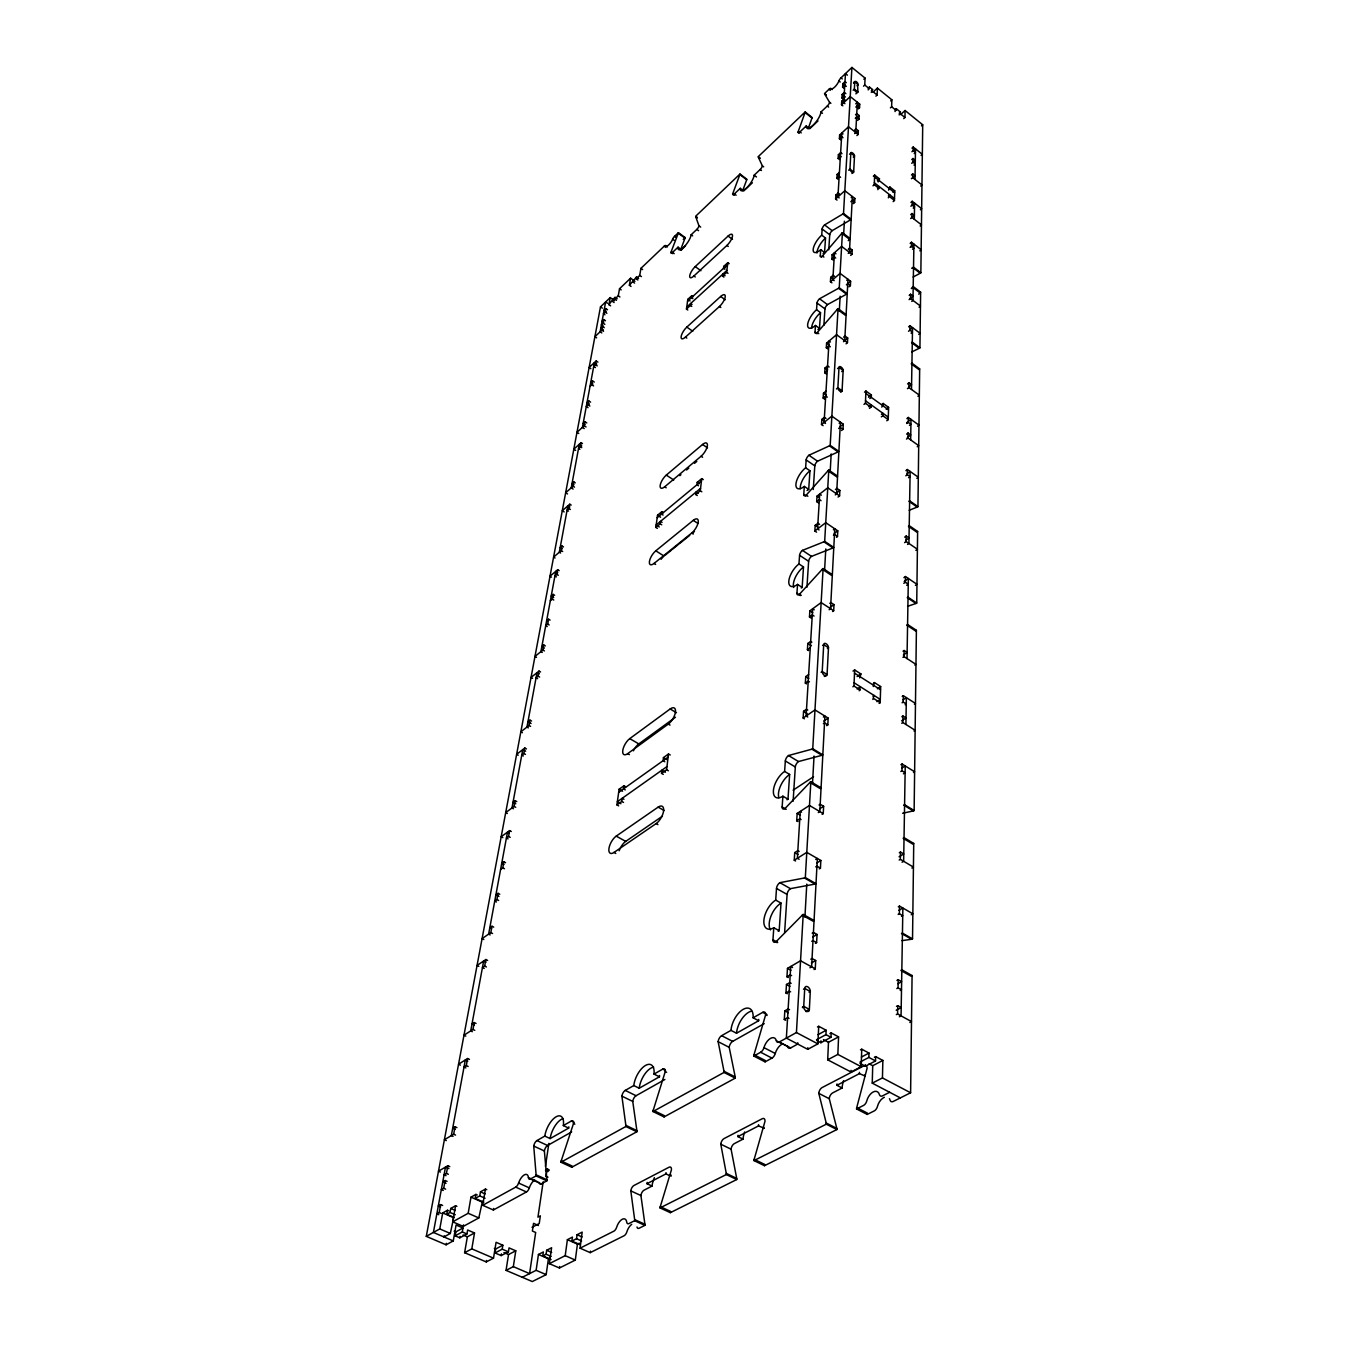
<?xml version="1.0" encoding="UTF-8"?>
<svg xmlns="http://www.w3.org/2000/svg" width="1349" height="1349" viewBox="0 0 1349 1349"><rect width="100%" height="100%" fill="white"/><g stroke="black" fill="none" stroke-linecap="round" stroke-linejoin="round"><path stroke-width="1.5" d="M890.087 1100.143A4.974 2.934 -65.4 0 0 893.207 1101.459L910.609 1092.774L912.076 975.546L901.84 969.796A4.755 2.749 -62.5 0 0 900.896 970.487L911.131 976.238A4.755 2.765 -62.6 0 1 912.076 975.546M901.975 940.641L911.62 939.258A4.654 2.681 -61.6 0 0 912.531 938.904L913.728 843.445L904.032 837.628A4.485 2.479 -59.8 0 0 903.139 838.319L912.835 844.12A4.469 2.496 -59.8 0 1 913.728 843.445M902.599 813.262L913.273 810.934A4.401 2.411 -59 0 0 914.133 810.547L916.393 630.303L907.59 624.469A4.081 2.057 -56.3 0 0 906.764 625.16L915.583 630.978A4.064 2.057 -56.2 0 1 916.393 630.303M907.59 606.325L915.937 603.475A4.013 2.007 -55.8 0 0 916.73 603.037L917.624 531.472L909.226 525.655A3.895 1.855 -55 0 0 908.45 526.346L916.865 532.147A3.878 1.872 -55 0 1 917.624 531.472M909.192 510.259L917.185 507.089A3.845 1.821 -54.7 0 0 917.944 506.634L919.664 368.901L911.924 363.185A3.609 1.568 -53.5 0 0 911.216 363.859L918.956 369.575A3.609 1.568 -53.4 0 1 919.664 368.901M911.857 351.92L919.225 348.295A3.575 1.534 -53.2 0 0 919.934 347.823L920.625 292.177L913.206 286.544A3.491 1.433 -52.9 0 0 912.531 287.202L911.317 288.585M913.121 277.034L920.187 273.257A3.44 1.4 -52.7 0 0 920.861 272.768L922.716 124.782L905.095 110.517L900.643 114.598M896.326 1014.617L897.574 1013.959L897.726 1005.663L901.199 1007.585L896.225 1010.249M896.815 988.564L898.046 987.873L898.198 979.762L901.638 981.684L897.945 983.708M898.181 914.437L899.378 913.745L899.513 906.09L912.851 913.813L911.25 914.74M899.193 860.055L900.356 859.347L900.491 852.028L903.763 853.968L899.075 856.784M900.828 771.493L901.958 770.768L902.076 763.989L914.622 771.78L913.492 772.488M901.722 723.233L902.835 722.508L902.953 715.999L906.022 717.955L901.604 720.855M902.093 702.778L903.206 702.053L903.307 695.679L915.482 703.47L914.386 704.195M902.936 657.351L904.015 656.609L904.134 650.488L907.118 652.444L903.358 655.007M903.796 583.358L905.364 582.228L905.466 576.529L916.966 584.302L915.415 585.399M904.572 542.635L906.09 541.505L906.191 536.025L909.024 537.964L905.972 540.19M905.82 475.792L907.304 474.663L907.388 469.519L918.315 477.242L916.831 478.355M906.511 439.083L907.961 437.97L908.046 433.012L910.744 434.934L907.354 437.548M906.798 423.485L908.248 422.355L908.332 417.465L918.956 425.137L917.522 426.267M907.455 388.664L908.872 387.534L908.956 382.829L911.57 384.735L908.737 386.994M908.535 331.281L909.901 330.151L909.985 325.716L920.102 333.304L918.736 334.417M909.125 299.647L910.474 298.517L910.558 294.251L913.054 296.139L909.901 298.753M910.103 247.407L911.418 246.294L911.486 242.247L921.148 249.717L919.849 250.847M910.642 218.555L914.386 215.402L912.008 213.53L911.941 217.442L921.468 224.878L920.17 225.991M920.389 209.803L921.671 208.69L912.228 201.288L912.16 205.132L914.538 206.987L913.239 208.1M911.401 178.709L915.06 175.724L912.733 173.869L912.666 177.596L921.957 184.965L920.692 186.078M911.688 163.28L915.313 160.346L913.003 158.507L912.936 162.167L915.246 164.005L913.998 165.118M911.907 151.746L913.138 150.633L913.206 147.024L922.345 154.342L921.097 155.439M905.921 724.464L906.359 697.635L903.037 699.844M907.017 658.565L908.349 578.468L904.201 581.436M910.659 439.892L910.997 419.387L906.629 422.81M911.502 389.439L912.531 327.622L910.086 329.611M914.335 219.297L914.588 203.143L910.879 206.245M914.993 179.451L915.499 148.845L912.733 151.307M882.853 1060.449L872.719 1065.71L872.247 1083.146L882.448 1077.935L882.853 1060.449L875.653 1056.604L874.371 1057.262M903.712 118.611L904.943 117.481L905.095 110.517M859.988 1063.383L865.384 1066.233L875.535 1060.955L875.653 1056.604M899.159 114.935L900.441 112.068L896.259 108.696L895.045 109.809M860.004 1062.068L868.891 1057.414L869.009 1053.063L861.741 1049.202L860.477 1049.859M894.994 111.562L896.259 108.696M879.11 703.402L880.206 702.66L880.661 686.574L874.456 682.594L873.359 683.353M886.782 420.77L888.232 419.623L888.586 407.347L883.173 403.452L881.74 404.599M893.156 201.608L894.454 200.478L894.724 190.799L889.935 187.039L888.654 188.185M872.854 699.44L874.051 695.46L872.955 696.202M874.456 682.594L873.258 686.54M881.335 416.858L882.786 415.728L882.87 413.249L881.42 414.396M883.173 403.452L883.089 405.897L881.656 407.044M888.333 197.831L889.682 194.762L888.401 195.892M889.935 187.039L888.586 190.108M865.384 1066.233L865.417 1064.867M827.696 1059.808L837.847 1054.412L838.572 1036.858L828.488 1042.288L827.696 1059.808L851 1072.017L861.185 1066.705L861.741 1049.202M890.424 107.869L891.638 106.756L891.858 99.792L877.406 88.09L872.955 92.238M851 1072.017L851.067 1070.364M859.212 690.806L860.443 686.81L857.155 689.052M853.006 671.077L854.642 669.93L860.915 673.96L859.701 677.906M869.481 408.376L870.931 407.213L871.016 404.751L868.621 406.673M864.49 392.188L865.923 391.025L871.387 394.953L871.302 397.399L869.852 398.562M877.845 189.653L879.211 186.567L877.491 188.084M873.376 176.213L874.658 175.066L879.497 178.861L878.148 181.93M875.906 96.15L877.12 95.02L877.406 88.09M852.888 686.793L853.984 686.034L854.642 669.93M863.984 404.43L865.434 403.267L865.923 391.025M872.988 185.842L874.27 184.695L874.658 175.066M816.819 1040.585L820.9 1042.743L830.984 1037.28L831.169 1032.912L838.572 1036.858M871.285 92.423L872.584 89.557L869.464 87.027L868.233 88.174M816.516 1039.759L825.959 1034.632L826.161 1030.248L818.725 1026.285L817.46 1026.977M868.166 89.911L869.464 87.027M820.9 1042.743L820.985 1040.821M792.571 967.486L790.733 966.491L786.349 1038.106L807.747 1049.337L817.865 1043.873L818.725 1026.285M863.529 86.167L864.743 85.021L865.08 78.107L851.91 67.45L840.983 77.871A3.238 1.062 -52.8 0 0 838.893 80.923A6.458 2.108 -52.9 0 1 834.727 87.044A6.458 2.108 -52.9 0 1 830.883 88.545A3.221 1.062 -53 0 0 828.977 89.287L824.543 93.519L826.279 94.902M814.037 969.56L815.268 968.852L815.69 960.505L812.047 958.498L810.816 959.206M815.386 943.356L816.617 942.631L817.039 934.469L813.413 932.463L812.199 933.171M819.248 868.908L820.445 868.183L820.833 860.493L806.786 852.366L794.257 860.224L795.573 860.982M822.081 814.358L823.244 813.616L823.632 806.28L820.209 804.24L819.045 804.999M826.684 725.644L827.814 724.885L828.151 718.09L814.981 709.911L803.144 718.039L804.392 718.798M832.603 611.519L833.682 610.743L833.986 604.622L830.883 602.581L829.82 603.357M836.464 537.29L837.493 536.497L837.78 530.815L825.74 522.67L814.847 531.017L816.55 532.147M838.066 497.073L839.584 495.892L839.854 490.429L836.92 488.405L835.402 489.569M841.54 430.5L843.007 429.319L843.26 424.193L831.861 416.15L821.507 424.53L823.109 425.66M846.042 343.826L847.459 342.646L847.695 337.975L844.98 335.985L843.58 337.166M849.027 286.831L850.393 285.651L850.612 281.267L840.073 273.375L830.444 281.739L831.928 282.835M850.663 255.433L851.995 254.27L852.214 250.02L849.634 248.064L848.302 249.245M853.361 203.632L854.659 202.468L854.861 198.472L844.828 190.715L835.621 199.011L837.038 200.107M856.902 135.575L858.166 134.428L858.352 130.735L855.941 128.83L854.693 129.993M857.694 120.314L858.942 119.15L859.128 115.525L856.75 113.636L855.502 114.783M858.301 108.881L859.532 107.735L859.718 104.16L850.241 96.572L841.523 104.784L842.855 105.846M809.046 992.189L810.294 991.481L804.729 988.463L803.7 1006.91A2.883 1.838 61.9 0 0 804.105 1008.698L805.1 1010.165A4.57 2.9 61.9 0 0 807.916 1011.514L808.776 1011.194A2.883 1.838 61.9 0 0 809.333 1009.912L810.294 991.481A3.811 2.411 61.5 0 0 807.68 986.777A3.811 2.411 61.5 0 0 804.729 988.463L803.481 989.171M844.744 340.656L847.981 279.294L846.767 280.339M853.141 90.248L854.372 89.101L857.897 91.934A2.428 0.995 48.8 0 1 856.059 91.833A2.428 0.995 48.8 0 1 854.372 89.101L854.777 81.598L855.789 81.395A2.867 1.18 48.7 0 1 857.542 82.862L857.897 91.934L855.856 93.857M807.747 1049.337L807.832 1047.684M783.28 1043.671A10.202 5.497 -64.5 0 0 775.253 1053.485A5.076 2.715 -64.5 0 1 771.965 1058.105L765.085 1061.865L753.787 1056.048L760.651 1052.254A5.092 2.698 -64.4 0 0 763.956 1047.633A10.236 5.463 -64.4 0 1 770.549 1038.359A10.236 5.463 -64.4 0 1 776.366 1040.77A5.126 2.749 -64.2 0 0 779.317 1041.984L796.433 1032.558L803.211 914.437L814.054 920.507A4.89 2.597 -61.9 0 0 813.127 921.232L802.284 915.162L775.844 941.922A4.856 2.529 -62.3 0 1 772.96 939.781L773.786 927.741A16.761 8.634 -61.9 0 1 763.871 920.541A16.761 8.634 -61.9 0 1 775.709 900.103L776.501 888.451A4.738 2.428 -61.4 0 1 779.874 882.668L804.442 877.98A4.789 2.496 -61 0 0 805.336 877.575L815.993 883.679A4.789 2.513 -61.1 0 1 815.1 884.067L790.43 888.654L779.874 882.668M805.336 877.575L810.85 781.729L821.069 787.85A4.603 2.344 -59.5 0 0 820.192 788.575L809.956 782.454L784.899 808.607A4.57 2.276 -60 0 1 782.15 806.955L782.892 796.18A15.783 7.774 -59.6 0 1 773.399 790.666A15.783 7.774 -59.6 0 1 784.612 771.426L785.337 760.971A4.469 2.192 -59.2 0 1 788.507 755.524L811.896 749.184A4.519 2.243 -58.8 0 0 812.739 748.746L822.823 754.884A4.502 2.26 -58.9 0 1 821.963 755.305L798.49 761.544A4.452 2.209 -59.2 0 0 795.32 766.991L793.111 801.289M812.739 748.746L823.109 568.536L832.35 574.657A4.165 1.922 -56.4 0 0 831.54 575.382L822.3 569.261L799.468 594.251A4.131 1.872 -56.9 0 1 796.939 593.307L797.546 584.404A14.333 6.441 -56.7 0 1 788.794 581.301A14.333 6.441 -56.7 0 1 798.962 563.949L799.569 555.299A4.064 1.804 -56.4 0 1 802.453 550.375L823.885 541.826A4.114 1.855 -56 0 0 824.677 541.354L828.775 470.076L837.56 476.146A3.98 1.754 -55.3 0 0 836.802 476.855L827.999 470.784L806.213 495.134A3.946 1.703 -55.7 0 1 803.768 494.493L804.324 486.399A13.692 5.834 -55.6 0 1 795.91 484.274A13.692 5.834 -55.6 0 1 805.623 467.783L806.162 459.925A3.878 1.636 -55.4 0 1 808.911 455.254L829.433 445.861A3.929 1.669 -55 0 0 830.191 445.355L838.049 308.634L846.11 314.587A3.693 1.467 -53.9 0 0 845.401 315.295L837.341 309.343L817.258 332.545A3.659 1.433 -54.3 0 1 814.998 332.309L815.471 325.48A12.697 4.907 -54.2 0 1 807.629 324.789A12.697 4.907 -54.2 0 1 816.55 309.714L817.022 303.036A3.609 1.383 -54 0 1 819.551 298.77L838.555 288.264A3.642 1.4 -53.7 0 0 839.247 287.759L842.417 232.686L850.14 238.554A3.558 1.332 -53.4 0 0 849.465 239.245L848.251 240.662M823.092 253.713A12.208 4.519 -53.7 0 0 824.559 252.533L820.715 249.649A12.225 4.502 -53.7 0 1 813.16 249.548A12.225 4.502 -53.7 0 1 821.71 235.148L822.131 229.01A3.474 1.265 -53.6 0 1 824.576 224.912L842.855 214.002A3.507 1.282 -53.3 0 0 843.513 213.479L851.91 67.45M797.782 1042.777L797.697 1044.075L790.666 1047.92A5.109 2.765 -64.3 0 1 787.698 1046.689L786.99 1046.318M804.915 917.118L806.786 884.135M812.52 783.094L814.054 755.996M824.627 569.565L825.79 548.942M830.158 472.251L831.186 453.922M839.314 310.86L840.14 296.207M843.681 233.613L844.39 221.219M785.691 1020.249L784.292 1019.507L784.831 1010.839L788.136 1008.968L789.536 1009.726M787.344 993.724L785.944 992.965L786.467 984.483L789.755 982.612L791.138 983.354M788.339 977.502L786.956 976.76L787.479 968.38L800.547 960.775L815.268 968.852M794.257 860.224L794.73 852.602L797.832 850.646L799.148 851.404M798.018 821.541L796.719 820.782L797.175 813.413L809.484 805.454L823.244 813.616M803.144 718.039L803.566 711.311L806.5 709.27L807.747 710.046M806.55 683.892L805.336 683.134L805.741 676.608L808.641 674.567M808.607 650.572L807.41 649.813L807.815 643.49L810.665 641.433L811.862 642.191M811.238 618.129L809.467 616.982L809.855 610.844L821.153 602.565L833.682 610.743M814.847 531.017L815.201 525.351L817.916 523.277L819.602 524.407M818.354 502.789L816.685 501.643L817.022 496.145L827.746 487.782L839.584 495.892M821.507 424.53L821.828 419.438L824.408 417.347L826.01 418.477M824.745 399.237L823.16 398.107L823.48 393.166L826.01 391.075M826.313 373.926L824.745 372.796L825.048 367.973L827.561 365.899L829.112 367.012M827.848 348.868L826.313 347.755L826.6 343.068L836.549 334.687L847.459 342.646M830.444 281.739L830.714 277.354L833.109 275.28L834.593 276.376M833.328 260.121L831.861 259.025L832.131 254.759L841.624 246.412L851.995 254.27M835.621 199.011L835.874 195.032L838.167 192.958L839.567 194.054M838.302 179.417L836.92 178.321L837.156 174.443L839.415 172.385M839.533 159.536L838.151 158.457L838.404 154.663L840.629 152.606L842.012 153.685M840.747 139.79L839.398 138.728L839.618 135.018L848.504 126.772L858.166 134.428M841.523 104.784L841.742 101.226L843.918 99.168L845.233 100.248M843.715 99.388L841.945 97.971L842.164 94.447L844.322 92.406L845.874 93.654M843.934 88.208L842.619 87.145L842.838 83.672L844.98 81.631L846.295 82.694M784.612 932.699L787.091 894.421A4.721 2.445 -61.4 0 1 790.43 888.654M806.938 587.287L808.624 561.285A4.047 1.821 -56.4 0 1 811.508 556.378L833.008 547.93A4.098 1.872 -56 0 0 833.8 547.458L824.677 541.354M813.262 489.518L814.796 465.877A3.878 1.653 -55.3 0 1 817.545 461.206L838.134 451.915A3.929 1.686 -55 0 0 838.876 451.426L830.191 445.355M823.885 325.244L824.947 308.87A3.592 1.4 -54 0 1 827.477 304.604L846.531 294.183A3.642 1.416 -53.7 0 0 847.223 293.694L839.247 287.759M828.758 249.818L829.736 234.76A3.474 1.282 -53.5 0 1 832.164 230.679L850.494 219.853A3.507 1.298 -53.2 0 0 851.152 219.331L843.513 213.479M778.188 931.248A16.744 8.667 -61.9 0 0 779.182 930.726L781.02 903.088L775.709 900.103M787.04 799.755A15.766 7.807 -59.6 0 0 787.985 799.181L789.637 774.427L784.612 771.426M801.289 588.012A14.299 6.458 -56.7 0 0 802.149 587.422L803.515 566.951L798.962 563.949M807.056 490.53A13.675 5.868 -55.6 0 0 808.709 489.383L809.956 470.767L805.623 467.783M817.949 329.578A12.681 4.941 -54.2 0 0 819.484 328.397L820.529 312.631L816.55 309.714M824.559 252.533L825.521 238.031L821.71 235.148M821.726 257.018L820.276 255.939L820.715 249.649M663.286 774.377L661.516 773.348L666.591 769.773L668.497 753.99L670.251 755.018M697.281 495.521L695.747 494.51L700.266 490.783L701.75 478.608L703.267 479.62M723.924 277.068L722.558 276.073L726.639 272.346L727.819 262.667L729.168 263.645M661.516 773.348L661.904 770.178L665.428 772.218M668.497 753.99L663.455 757.598L663.067 760.718L664.821 761.747M695.747 494.51L696.05 492.065L698.091 493.414M701.75 478.608L697.231 482.335L696.944 484.763L698.478 485.775M722.558 276.073L722.794 274.134L725.071 275.769M727.819 262.667L723.755 266.394L723.502 268.316L724.868 269.311M522.299 1277.284L536.126 1270.32L538.436 1254.469L543.343 1251.973L542.77 1255.919L546.092 1254.233L546.665 1250.27L551.606 1247.741L549.347 1263.659L565.214 1255.666L567.389 1239.68L572.431 1237.1L571.892 1241.08L576.546 1238.719L577.085 1234.723L582.178 1232.126L580.07 1248.179L590.221 1252.648L590.407 1251.147M549.347 1263.659L559.43 1268.009L575.315 1260.084L577.439 1244.115L579.328 1243.154M854.777 81.598L853.563 82.744M618.668 805.859L616.915 804.864L621.771 801.441L622.209 798.288L623.963 799.283M625.683 786.771L623.946 785.776L623.508 788.895L625.262 789.89M657.351 528.386L655.833 527.408L660.184 523.817L660.521 521.372L662.055 522.35M663.388 512.637L661.87 511.659L661.533 514.07L663.067 515.065M687.805 310.017L686.456 309.056L690.401 305.447L690.671 303.491L692.037 304.452M693.099 296.696L691.75 295.735L691.481 297.674L692.83 298.635M559.43 1268.009L559.633 1266.509M616.915 804.864L619.107 789.232L623.946 785.776M655.833 527.408L657.536 515.251L661.87 511.659M686.456 309.056L687.821 299.343L691.75 295.735M506.06 1270.37L513.328 1266.644L515.773 1250.81L508.522 1254.553L506.06 1270.37L532.299 1281.55L546.16 1274.636L548.419 1258.802L550.257 1257.875M545.721 1176.581L547.256 1168.942L549.06 1169.768M543.175 1181.808L537.947 1217.135L540.359 1215.854L539.229 1223.526L532.012 1227.32M545.451 1166.379L548.858 1143.379M494.999 1252.951L502.216 1249.174L502.84 1245.228L495.639 1249.005L494.999 1252.951L501.187 1255.599L508.421 1251.838L509.028 1247.892L515.773 1250.81M501.187 1255.599L501.457 1253.879M464.612 1252.698L471.813 1248.87L474.511 1232.969L467.361 1236.831L464.612 1252.698L486.264 1261.922L493.515 1258.162L496.078 1242.294L502.84 1245.228M486.264 1261.922L486.517 1260.438M486.77 1189.683L485.438 1189.076L482.706 1205.298L493.363 1210.002L493.616 1208.468M456.889 1206.326L455.574 1205.753L452.691 1221.823L463.28 1226.393L478.811 1217.928L482.47 1201.301M637.858 280.002L636.172 278.805L639.73 275.415L640.927 268.367L664.197 246.192A2.934 0.927 -55.2 0 1 665.731 245.737A5.885 1.855 -55.1 0 0 668.817 244.793A5.885 1.855 -55.1 0 0 672.628 239.178A2.951 0.927 -55 0 1 674.534 236.362L678.429 232.652L685.191 237.593A2.951 0.944 -55 0 1 685.039 238.166L680.486 250.105M483.836 1202.229L475.219 1198.418L479.772 1195.889L480.463 1191.858L485.438 1189.076M636.172 278.805L636.475 277.034L638.583 278.535M613.997 300.203L610.237 297.589L600.49 306.864L426.284 1236.359L446.097 1244.807L453.264 1240.928L456.08 1225.01L462.994 1227.995L455.861 1231.873L455.153 1235.836L459.807 1237.826L466.956 1233.964L467.648 1230.001L474.511 1232.969M475.219 1198.418L475.91 1194.405L477.242 1194.978M631.062 286.443L629.376 285.263L636.475 277.034M455.153 1235.836L462.302 1231.957L462.994 1227.995M463.28 1226.393L463.55 1224.892M452.691 1221.823L468.187 1213.291L470.986 1197.153L475.91 1194.405M629.376 285.263L630.59 278.198L634.907 281.317M459.807 1237.826L460.06 1236.342M446.097 1244.807L446.367 1243.306M444.158 1235.785L443.939 1236.949L450.33 1233.458L453.787 1217.152M616.442 300.304L614.756 299.124L618.264 295.819L619.528 288.753L630.59 278.198M454.006 1217.388L446.772 1214.252L447.497 1210.255L448.812 1210.829M610.625 305.818L608.939 304.655L612.733 299.579L615.077 297.353L617.184 298.82M446.772 1214.252L450.01 1212.447L450.735 1208.451L455.574 1205.753M614.756 299.124L615.077 297.353M426.284 1236.359L439.774 1228.922L442.708 1212.936L447.497 1210.255M608.939 304.655L610.237 297.589M438.813 1214.673L436.84 1213.83L439.218 1212.498L440.685 1204.606L442.641 1205.45M443.281 1190.476L441.325 1189.633L443.686 1188.284L445.119 1180.51L447.059 1181.37M446.013 1175.654L444.074 1174.794L446.418 1173.428L447.834 1165.755L449.773 1166.615M446.283 1140.596L444.394 1139.736L453.652 1134.222L455.035 1126.769L456.923 1127.629M465.86 1067.919L464.022 1067.042L466.299 1065.609L467.597 1058.527L469.452 1059.403M465.793 1036.099L463.972 1035.223L472.959 1029.439L474.241 1022.559L476.045 1023.453M484.207 968.447L482.436 967.553L484.645 966.069L485.859 959.527L487.613 960.421M483.819 939.494L482.082 938.617L490.817 932.614L491.98 926.257L493.717 927.151M496.466 901.958L494.746 901.065L496.904 899.547L498.051 893.342L499.771 894.235M500.614 869.38L502.755 867.845L503.868 861.809L505.555 862.702M508.084 838.909L506.415 838.016L508.539 836.464L509.618 830.596L511.288 831.49M507.342 813.498L505.706 812.621L514.087 806.398L515.133 800.665L516.768 801.559M523.361 755.98L521.759 755.086L523.834 753.501L524.845 748.021L526.43 748.931M522.417 732.709L520.849 731.816L528.993 725.492L529.972 720.147L531.557 721.041M537.61 678.665L536.076 677.771L538.082 676.169L539.027 671.06L540.561 671.954M536.497 657.334L534.98 656.44L542.905 650.016L543.816 645.024L545.333 645.935M547.222 626.594L545.721 625.683L547.677 624.081L548.588 619.208L550.088 620.102M550.325 600.76L552.281 599.141L553.157 594.386L554.641 595.28M556.378 576.917L554.911 576.006L556.85 574.387L557.693 569.733L559.161 570.644M555.029 557.98L553.596 557.086L561.235 550.594L562.061 546.041L563.511 546.935M568.502 511.102L567.086 510.209L568.974 508.573L569.784 504.206L571.183 505.099M567.507 493.953L565.653 492.773L573.089 486.23L573.881 481.964L575.264 482.858M579.901 449.301L578.536 448.408L580.374 446.772L581.115 442.657L582.481 443.551M578.772 433.484L576.984 432.304L584.235 425.761L584.977 421.748L586.781 422.928M588.063 407.685L586.292 406.521L588.097 404.869L588.822 400.94L590.592 402.12M590.019 386.387L591.806 384.752L592.515 380.907L594.268 382.071M595.449 367.535L593.712 366.372L595.499 364.719L596.191 360.959L597.911 362.122M596.595 337.857L594.909 336.694L601.856 330.151L602.531 326.509L604.234 327.689M603.526 326.289L601.401 324.839L603.138 323.204L603.812 319.595L605.499 320.758M604.925 314.789L603.458 313.777L605.178 312.142L605.836 308.584L607.522 309.747M884.354 1097.293A9.915 5.834 -65.6 0 0 877.44 1106.467A4.941 2.883 -65.6 0 1 874.219 1110.935L867.222 1114.426L856.564 1108.945A4.958 2.867 -65.6 0 1 856.733 1107.63L867.087 1068.324A4.873 2.799 -64.8 0 0 863.95 1065.794L822.165 1087.53A4.806 2.698 -65.3 0 0 818.809 1093.364L826.212 1123.009A4.89 2.765 -66.1 0 1 826.296 1124.189L836.903 1129.551A4.873 2.782 -66.2 0 0 836.818 1128.388L829.281 1098.727A4.789 2.715 -65.4 0 1 832.62 1092.926L842.13 1088.002A16.846 9.662 -65.1 0 1 843.631 1080.65M836.903 1129.551L764.478 1165.705L753.973 1160.595A4.789 2.597 -66.7 0 1 754.192 1159.331L765.001 1121.272A4.705 2.546 -65.9 0 0 762.269 1118.709L724.025 1138.607A4.637 2.445 -66.3 0 0 720.788 1144.205L726.268 1173.394A4.721 2.513 -67 0 1 726.302 1174.541L736.739 1179.532A4.721 2.529 -67.1 0 0 736.706 1178.402L731.091 1149.196A4.637 2.462 -66.4 0 1 734.294 1143.632L743.029 1139.129A16.289 8.752 -66.2 0 1 744.665 1131.98M753.787 1056.048A5.092 2.698 -64.6 0 1 754.007 1054.716L765.642 1014.768A5.008 2.631 -63.8 0 0 762.708 1012.34L753.096 1017.804A17.368 9.021 -64 0 0 743.198 1009.339A17.368 9.021 -64 0 0 730.973 1030.366L721.614 1035.678A4.941 2.529 -64.3 0 0 718.14 1041.664L723.991 1071.258A5.025 2.597 -65 0 1 724.008 1072.438L735.256 1078.121A5.008 2.614 -65.1 0 0 735.222 1076.94L729.202 1047.347A4.924 2.546 -64.4 0 1 732.659 1041.377L764.208 1023.638M736.739 1179.532L670.352 1212.667L660.032 1207.911A4.637 2.361 -67.4 0 1 660.285 1206.664L671.431 1169.819A4.553 2.31 -66.7 0 0 669.087 1167.205L633.929 1185.501A4.502 2.226 -66.9 0 0 630.809 1190.88L634.654 1219.597A4.587 2.276 -67.5 0 1 634.637 1220.71L628.938 1223.577A4.57 2.26 -67.5 0 1 626.729 1222.11A9.123 4.502 -67.6 0 0 622.327 1219.226A9.123 4.502 -67.6 0 0 616.662 1227.202A4.536 2.226 -67.5 0 1 613.829 1231.182L580.07 1248.179M735.256 1078.121L664.079 1116.921L652.983 1111.542A4.924 2.445 -65.6 0 1 653.236 1110.244L665.259 1071.595A4.84 2.378 -64.9 0 0 662.764 1069.099L653.995 1074.091A16.761 8.161 -65 0 0 645.53 1065.423A16.761 8.161 -65 0 0 633.777 1085.557L625.228 1090.414A4.772 2.293 -65.2 0 0 621.889 1096.147L625.852 1125.336A4.856 2.344 -65.8 0 1 625.835 1126.499L560.914 1162.231L571.774 1167.239L636.863 1131.76A4.84 2.361 -65.9 0 0 636.88 1130.614L632.748 1101.425A4.755 2.31 -65.3 0 1 636.07 1095.708L664.888 1079.487M560.914 1162.231A4.755 2.209 -66.2 0 1 561.184 1160.983L573.494 1123.548A4.671 2.158 -65.6 0 0 571.369 1121.002L563.326 1125.572A16.222 7.403 -65.7 0 0 556.125 1116.77A16.222 7.403 -65.7 0 0 544.794 1136.094L536.953 1140.563A4.62 2.074 -65.8 0 0 533.732 1146.06L536.109 1174.81A4.705 2.125 -66.4 0 1 536.042 1175.923L530.477 1178.992A4.688 2.125 -66.3 0 1 528.42 1177.593A9.359 4.216 -66.4 0 0 524.339 1174.844A9.359 4.216 -66.4 0 0 518.572 1183.039A4.654 2.091 -66.4 0 1 515.706 1187.12L482.706 1205.298M808.085 128.948L811.997 117.97A3.17 1.045 -53.3 0 0 812.115 117.498L805.201 111.933L758.239 156.653L759.959 157.968M799.333 133.113L798.035 132.101L805.066 112.523A3.17 1.029 -53.3 0 0 805.184 112.034M742.692 190.647L746.705 179.788A3.052 0.995 -54.1 0 0 746.84 179.265L739.994 174.021L695.662 216.245L697.366 217.493M734.362 195.268L732.642 193.969L739.859 174.594A3.052 0.978 -54.2 0 0 739.994 174.088M672.611 253.629L670.908 252.398L678.26 233.225A2.951 0.927 -55 0 0 678.412 232.719M820.276 255.939A3.524 1.315 -53.7 0 0 822.468 255.99L841.742 233.377A3.558 1.332 -53.4 0 1 842.417 232.686M918.736 294.217L919.934 292.834A3.474 1.45 -52.9 0 1 920.625 292.177M605.836 308.584L604.116 310.219L606.207 311.67M842.619 87.145L844.778 85.122M683.252 239.431L685.191 237.593M670.908 252.398A2.968 0.944 -55.1 0 0 672.476 252.432L678.058 247.171A10.488 3.356 -55 0 0 683.69 247.238A10.488 3.356 -55 0 0 691.16 234.76L696.826 229.397A3.018 0.961 -54.8 0 0 698.984 225.839L695.679 216.666L697.382 217.914M732.642 193.969A3.069 0.995 -54.3 0 0 734.379 193.902L740.281 188.32A10.859 3.541 -54.1 0 0 746.503 188A10.859 3.541 -54.1 0 0 754.158 175.201L760.162 169.519A3.12 1.012 -53.9 0 0 762.354 165.843L758.273 157.074L759.993 158.389M798.035 132.101A3.187 1.045 -53.4 0 0 799.94 131.898L806.196 125.98A11.264 3.727 -53.2 0 0 813.076 125.204A11.264 3.727 -53.2 0 0 820.917 112.051L827.291 106.031A3.238 1.079 -53 0 0 829.551 102.271L824.593 93.924L826.33 95.324M853.563 82.964L854.777 81.817L858.284 84.633M603.812 319.595L602.076 321.231L603.762 322.394M681.43 250.172A10.472 3.373 -55 0 1 681.481 249.649L685.562 245.788M752.405 182.756L743.737 190.934L740.281 188.32M817.966 120.938L809.704 128.728L806.196 125.98M841.945 97.971L844.103 95.931M857.07 85.796L858.301 84.431M863.866 79.254L865.08 78.107M602.531 326.509L600.794 328.161L603.34 329.898M855.704 103.806L857.357 102.271L855.755 132.522L854.642 133.551M871.353 90.687L872.584 89.557M855.924 106.993L857.171 105.846L859.532 107.735M856.43 107.229L859.718 104.16M695.224 266.596L728.055 236.092A7.875 2.647 -54.6 0 1 732.507 236.109A7.875 2.647 -54.6 0 1 726.909 245.451L693.909 275.989A7.74 2.563 -55 0 1 689.71 275.786A7.74 2.563 -55 0 1 695.224 266.596L700.94 270.727M855.317 118.408L856.564 117.245L858.942 119.15M856.244 118.223L859.128 115.525M596.191 360.959L589.125 367.501L590.862 368.682M839.398 138.728L841.607 136.671M855.839 133.045L858.352 130.735M890.644 100.922L891.858 99.792M592.515 380.907L590.727 382.543L592.919 384.01M838.151 158.457L840.41 156.4M687.552 301.282L727.583 264.589M849.566 154.241L850.831 153.078A2.513 1.079 49.1 0 1 852.753 153.095A2.513 1.079 49.1 0 1 854.507 155.961L853.664 171.947L851.961 173.498M686.725 307.1L726.875 270.407M899.21 113.181L900.441 112.068M853.243 157.125L854.507 155.961L850.831 153.078L849.954 169.063A2.529 1.113 49.2 0 0 851.725 171.964A2.529 1.113 49.2 0 0 853.664 171.947L849.954 169.063L848.673 170.227M588.822 400.94L587.017 402.592L589.378 404.16M836.92 178.321L839.179 176.264M686.826 327.099L720.67 296.476A8.111 2.833 -55 0 1 725.239 296.814A8.111 2.833 -55 0 1 719.439 306.493L685.444 337.132A7.976 2.749 -55.5 0 1 681.127 336.626A7.976 2.749 -55.5 0 1 686.826 327.099L692.762 331.264M584.977 421.748L583.156 423.384L584.96 424.564M921.502 125.879L922.716 124.782M851.202 197.561L852.366 196.532L849.415 252.314L848.217 253.342M581.115 442.657L573.814 449.217L575.652 450.397M850.848 201.692L852.146 200.529L854.659 202.468M851.826 201.186L854.861 198.472M911.975 148.137L913.206 147.024M877.373 180.766L879.497 178.861M914.2 153.567L915.448 152.471L913.138 150.633M911.755 159.62L913.003 158.507M911.469 174.982L912.733 173.869M893.021 192.317L894.724 190.799M573.881 481.964L572.01 483.617L573.865 484.797M831.861 259.025L834.238 256.951L835.706 258.047M849.094 252.752L852.214 250.02M910.946 202.401L912.228 201.288M569.784 504.206L562.28 510.731L564.152 511.929M910.727 214.66L912.008 213.53M846.379 284.858L847.745 283.678L850.393 285.651M847.442 283.998L850.612 281.267M910.187 243.376L911.486 242.247M910.811 246.766L913.914 244.118L912.969 300.405L911.772 301.417M562.061 546.041L560.155 547.677L562.078 548.874M912.531 249.278L913.846 248.165L911.418 246.294M666.305 475.101L702.542 444.496A8.735 3.339 -56.2 0 1 707.382 445.693A8.735 3.339 -56.2 0 1 701.109 456.232L664.669 486.82A8.583 3.238 -56.8 0 1 660.15 485.455A8.583 3.238 -56.8 0 1 666.305 475.101L673.741 480.008M557.693 569.733L550.004 576.225L551.454 577.119M826.313 347.755L828.792 345.664L830.343 346.794M679.829 475.641L680.941 474.713M686.574 469.992L688.833 468.086M694.499 463.331L696.775 461.425M843.479 341.702L847.695 337.975M909.209 295.364L910.558 294.251M553.157 594.386L551.218 596.005L553.68 597.489M824.745 372.796L827.257 370.705M657.199 517.679L701.446 481.037M837.577 368.597L839.011 367.417A2.816 1.383 50.8 0 1 841.186 367.113A2.816 1.383 50.8 0 1 843.159 370.419L842.08 390.788L840.646 391.969M919.091 307.184L920.456 306.071L910.474 298.517M700.569 488.338L656.17 524.963L659.256 526.953M841.742 371.599L843.159 370.419L839.011 367.417L837.881 387.787A2.85 1.416 51 0 0 839.887 391.143A2.85 1.416 51 0 0 842.08 390.788L837.881 387.787L836.447 388.967M546.615 620.81L548.588 619.208M908.619 326.846L909.985 325.716M823.16 398.107L825.706 396.016L827.291 397.146M911.081 333.169L912.447 332.039L909.901 330.151M655.799 550.814L693.251 520.36A9.055 3.609 -57 0 1 698.226 522.029A9.055 3.609 -57 0 1 691.7 533.024L654.046 563.444A8.903 3.491 -57.6 0 1 649.409 561.606A8.903 3.491 -57.6 0 1 655.799 550.814L664.062 556.075A8.887 3.507 -57.6 0 0 661.094 559.279M543.816 645.024L541.843 646.643L544.372 648.144M665.209 555.147L670.993 550.476M672.156 549.549L677.974 544.844M679.137 543.9L689.71 535.368M692.071 533.462L694.431 531.54M868.52 397.264L871.387 394.953M839.129 423.232L840.427 422.186L836.633 493.886L835.284 494.914M839.854 426.942L843.26 424.193M838.69 428.493L840.157 427.313L843.007 429.319M539.027 671.06L531.034 677.451L532.568 678.345M907.54 383.942L908.956 382.829M886.192 409.253L888.586 407.347M917.91 396.286L919.344 395.173L908.872 387.534M906.899 418.595L908.332 417.465M529.972 720.147L527.931 721.732L531.084 723.536M909.479 425.407L910.912 424.277L908.248 422.355M816.685 501.643L819.366 499.568L821.035 500.698M906.595 434.125L908.046 433.012M835.824 493.549L839.854 490.429M524.845 748.021L516.633 754.327L518.218 755.221M917.253 446.772L918.703 445.659L907.961 437.97M905.921 470.649L907.388 469.519M833.412 529.82L834.778 528.774L830.546 608.703L829.129 609.731M907.135 473.735L910.137 471.459L908.922 543.462L907.573 544.456M834.188 533.529L837.78 530.815M908.568 477.715L910.035 476.602L907.304 474.663M833.446 535.249L834.475 534.474L837.493 536.497M515.133 800.665L513.042 802.217L515.773 803.717M629.747 738.628L670.166 708.967A9.915 4.3 -59.3 0 1 675.461 711.985A9.915 4.3 -59.3 0 1 668.311 724.076L627.673 753.653A9.747 4.131 -59.9 0 1 622.766 750.482A9.747 4.131 -59.9 0 1 629.747 738.628L638.819 743.906L675.444 717.246M904.673 537.138L906.191 536.025M509.618 830.596L501.17 836.768L502.84 837.662M809.467 616.982L812.283 614.925L814.054 616.071M830.276 607.32L833.986 604.622M915.87 550.375L917.404 549.262L906.09 541.505M503.868 861.809L501.727 863.343L503.97 864.54M903.914 577.642L905.466 576.529M807.41 649.813L810.277 647.773M906.697 585.297L908.248 584.184L905.364 582.228M822.62 645.429L823.699 644.67A3.238 1.821 54.4 0 1 826.229 643.81A3.238 1.821 54.4 0 1 828.488 647.722L827.072 674.551L824.323 676.473M618.668 792.335L668.109 757.126M827.409 648.498L828.488 647.722L823.699 644.67L822.216 671.482A3.271 1.872 54.9 0 0 824.509 675.461A3.271 1.872 54.9 0 0 827.072 674.551L822.216 671.482L821.119 672.257M666.979 766.586L617.353 801.728L620.894 803.717M498.051 893.342L495.892 894.859L498.928 896.444M805.336 683.134L808.236 681.093L809.451 681.852M615.768 853.462L613.964 852.467A10.219 4.469 -61.3 0 1 608.939 848.538A10.219 4.469 -61.3 0 1 616.223 836.127L658.143 807.124L664.146 810.53M491.98 926.257L489.805 927.758L491.542 928.652M857.104 676.574L860.915 673.96M619.174 850.764A10.185 4.502 -61.3 0 1 625.717 841.388L662.376 816.229M903.054 651.23L904.134 650.488M613.964 852.467L656.137 823.581A10.387 4.671 -60.7 0 0 663.59 810.918A10.387 4.671 -60.7 0 0 658.143 807.124M823.379 717.061L824.88 716.049L819.821 811.575L818.27 812.57M823.699 721.125L828.151 718.09M823.396 723.604L824.509 722.845L827.814 724.885M877.373 688.799L880.661 686.574M914.892 665.141L915.971 664.399L904.015 656.609M485.859 959.527L477.057 965.462L478.811 966.356M876.934 701.665L880.273 699.406L854.102 682.779M902.211 696.404L903.307 695.679M905.162 704.734L906.258 704.009L903.206 702.053M901.84 716.741L902.953 715.999M793.094 790.177L813.531 776.72M914.032 731.023L915.145 730.298L902.835 722.508M474.241 1022.559L471.981 1024.026L474.393 1025.189M796.719 820.782L799.788 818.792L801.087 819.568M819.568 808.877L823.632 806.28M900.947 764.714L902.076 763.989M901.806 768.121L905.23 765.945L903.645 861.286L902.076 862.23M903.408 773.803L905.112 772.724L901.958 770.768M467.597 1058.527L458.542 1064.243L460.38 1065.12M815.757 859.448L817.342 858.47L811.609 966.828L809.956 967.789M816.701 863.073L820.833 860.493M815.74 866.884L816.921 866.159L820.445 868.183M899.328 852.737L900.491 852.028M455.035 1126.769L452.708 1128.152L455.237 1129.298M911.857 868.031L913.442 867.103L900.356 859.347M812.773 936.982L817.039 934.469M811.761 941.332L812.992 940.624L816.617 942.631M447.834 1165.755L438.492 1171.185L440.415 1172.045M898.316 906.781L899.513 906.09M898.872 910.339L902.869 908.029L901.065 1015.864L899.395 1016.758M786.956 976.76L790.227 974.872L791.61 975.614M811.39 963.001L815.69 960.505M901.537 916.376L902.734 915.684L899.378 913.745M445.119 1180.51L442.759 1181.859L445.996 1183.292M785.944 992.965L789.232 991.093L790.632 991.852M544.794 1136.094L550.122 1138.59L568.671 1128.101A16.205 7.436 -65.7 0 0 568.823 1126.837M633.777 1085.557L639.207 1088.238L659.442 1076.789A16.744 8.195 -65.1 0 0 659.543 1075.507M730.973 1030.366L736.503 1033.233L758.661 1020.721A17.352 9.055 -64 0 0 758.711 1019.406M440.685 1204.606L438.307 1205.939L440.6 1206.933M530.477 1178.992L541.269 1183.882L546.851 1180.847A4.688 2.142 -66.5 0 0 546.918 1179.717L544.372 1150.967A4.603 2.091 -66 0 1 547.576 1145.486L571.672 1131.929M802.486 1007.079L803.734 1006.371L809.349 1009.389L806.213 1011.126M802.453 1007.619L803.7 1006.91M784.292 1019.507L787.597 1017.652L789.013 1018.394M806.196 1011.666L809.316 1009.912M545.62 1169.836L547.256 1168.942M652.983 1111.542L724.008 1072.438M896.95 980.436L898.198 979.762M493.363 1210.002L526.464 1191.96A4.637 2.108 -66.5 0 0 529.331 1187.879A9.342 4.249 -66.5 0 1 534.693 1179.937M817.983 1034.717L826.161 1030.248M900.255 990.47L901.503 989.795L898.046 987.873M829.905 1033.604L831.169 1032.912M911.671 268.266L912.851 267.625A3.457 1.4 -52.8 0 0 913.526 267.153L920.861 272.768M896.478 1006.337L897.726 1005.663M909.833 1022.475L911.502 1021.581L897.574 1013.959M861.404 1057.06L869.009 1053.063M647.183 1182.415A15.783 7.942 -66.8 0 0 646.997 1183.697L665.951 1173.883L669.34 1175.468M738.038 1135.302A16.306 8.735 -66.1 0 0 737.886 1136.6L758.509 1125.926L764.225 1128.202M837.004 1083.955A16.879 9.628 -65 0 0 836.92 1085.304L859.431 1073.635L865.265 1076.08M654.4 1177.626A15.766 7.976 -66.9 0 0 652.056 1186.058L644.029 1190.189A4.485 2.243 -67.1 0 0 640.927 1195.551L644.906 1224.251A4.57 2.293 -67.7 0 1 644.889 1225.364L639.19 1228.214A4.553 2.276 -67.6 0 1 636.998 1227M660.032 1207.911L726.302 1174.541M753.973 1160.595L826.296 1124.189M856.564 1108.945L863.545 1105.421A4.941 2.867 -65.5 0 0 866.766 1100.936A9.949 5.801 -65.5 0 1 873.225 1091.948A9.949 5.801 -65.5 0 1 879.396 1094.562A4.974 2.917 -65.2 0 0 882.499 1095.877L889.649 1092.268M590.221 1252.648L624.047 1235.768A4.536 2.243 -67.7 0 0 626.88 1231.806A9.106 4.536 -67.7 0 1 631.72 1224.336M548.959 1170.612L545.536 1170.443L547.896 1171.623M453.264 1240.928L433.4 1232.446L445.49 1167.121L448.913 1168.639M471.813 1248.87L493.515 1258.162M513.328 1266.644L529.584 1273.608L535.671 1232.48L532.383 1231.03L533.529 1223.341L538.453 1225.516M462.302 1231.957L466.956 1233.964M502.216 1249.174L508.421 1251.838M454.124 1231.131L455.861 1231.873M463.061 1234.993L467.361 1236.831M494.375 1248.466L495.639 1249.005M503.919 1252.58L508.522 1254.553M439.774 1228.922L450.33 1233.458M536.126 1270.32L546.16 1274.636M450.01 1212.447L455.288 1214.741M546.092 1254.233L551.1 1256.408M542.77 1255.919L551.1 1259.544M442.708 1212.936L453.197 1217.489M538.436 1254.469L548.419 1258.802M439.218 1212.498L441.19 1213.358M468.187 1213.291L478.811 1217.928M565.214 1255.666L575.315 1260.084M450.735 1208.451L455.338 1210.458M546.665 1250.27L551.657 1252.445M470.986 1197.153L481.542 1201.807M567.389 1239.68L577.439 1244.115M443.686 1188.284L445.625 1189.144M479.772 1195.889L485.084 1198.249M576.546 1238.719L581.588 1240.945M571.892 1241.08L580.289 1244.79M446.418 1173.428L448.357 1174.288M480.463 1191.858L485.1 1193.916M577.085 1234.723L582.11 1236.966M515.706 1187.12L526.464 1191.96M518.572 1183.039L529.331 1187.879M528.42 1177.61L531.118 1178.824M533.142 1179.734L535.165 1180.662M535.84 1180.965L537.846 1181.876M453.652 1134.222L455.557 1135.082M546.176 1176.345L547.981 1177.171M453.045 1136.381L451.325 1135.605L465.338 1059.96L467.783 1061.123M536.109 1174.81L546.918 1179.717M634.654 1219.597L644.906 1224.251M536.042 1175.923L546.851 1180.847M634.637 1220.71L644.889 1225.364M561.184 1160.983L572.06 1165.991A4.738 2.226 -66.3 0 0 571.774 1167.239M660.268 1206.664L670.588 1211.419A4.62 2.378 -67.5 0 0 670.352 1212.667M533.732 1146.06L544.372 1150.967M630.809 1190.88L640.927 1195.551M536.953 1140.563L547.576 1145.486M646.997 1183.697L652.056 1186.058M563.326 1125.572L568.671 1128.101M571.369 1121.002L574.05 1122.267M573.494 1123.548L574.843 1124.172M466.299 1065.609L468.154 1066.486M625.852 1125.336L636.88 1130.614M726.268 1173.394L736.706 1178.402M625.835 1126.499L636.863 1131.76M472.319 1031.681L470.717 1030.889L483.65 961.011L486.011 962.208M621.889 1096.147L632.748 1101.425M720.788 1144.205L731.091 1149.196M472.959 1029.439L474.781 1030.332M625.228 1090.414L636.07 1095.708M653.236 1110.244L664.332 1115.64A4.907 2.462 -65.7 0 0 664.079 1116.921M754.192 1159.331L764.681 1164.423A4.772 2.614 -66.8 0 0 764.478 1165.705M737.886 1136.6L743.029 1139.129M653.995 1074.091L659.442 1076.789M665.259 1071.595L666.642 1072.286M662.764 1069.099L665.512 1070.465M484.645 966.069L486.416 966.963M723.991 1071.258L735.222 1076.94M826.212 1123.009L836.818 1128.388M490.817 932.614L492.554 933.508M490.176 934.924L488.625 934.132L507.494 832.148L508.978 832.94M718.14 1041.664L729.202 1047.347M818.809 1093.364L829.281 1098.727M760.651 1052.254L771.965 1058.105M721.614 1035.678L732.659 1041.377M754.007 1054.716L765.305 1060.533A5.092 2.715 -64.7 0 0 765.085 1061.865M856.733 1107.63L867.407 1113.11A4.941 2.883 -65.7 0 0 867.222 1114.426M763.956 1047.633L775.253 1053.485M836.92 1085.304L842.13 1088.002M496.904 899.547L498.624 900.441M779.317 1041.984L790.666 1047.92M776.366 1040.77L777.8 1041.512M779.216 1042.254L782.757 1044.109M784.174 1044.851L785.573 1045.576M753.096 1017.804L758.661 1020.721M872.247 1083.146L900.356 1097.901M796.433 1032.558L817.865 1043.873M837.847 1054.412L861.185 1066.705M882.448 1077.935L910.609 1092.774M823.413 1039.607L828.488 1042.288M869.11 1063.805L872.719 1065.71M762.708 1012.34L766.89 1014.549M765.642 1014.768L767.041 1015.51M784.831 1010.839L788.339 1012.711M825.959 1034.632L830.984 1037.28M868.891 1057.414L875.535 1060.955M502.755 867.845L504.442 868.739M786.467 984.483L789.958 986.355M508.539 836.464L510.192 837.375M787.479 968.38L790.936 970.251M513.446 808.759L511.979 807.95L522.771 749.606L525.621 751.208M514.087 806.398L515.723 807.292M772.96 939.781L777.698 942.378M775.844 941.922L777.193 942.681M773.786 927.741L779.182 930.726M616.223 836.127L625.717 841.388M776.501 888.451L787.091 894.421M621.771 801.441L623.525 802.419M656.137 823.581L657.941 824.61M523.834 753.501L525.436 754.395M619.107 789.232L622.58 791.205M528.993 725.492L530.579 726.386M528.353 727.87L526.953 727.077L537.02 672.662L539.094 673.876M912.531 938.904L902.447 933.137A4.671 2.664 -61.5 0 1 901.52 933.491L911.62 939.258M804.442 877.98L815.1 884.067M794.73 852.602L798.018 854.507M799.131 859.279L797.377 858.268L800.244 811.423L801.542 812.199M666.591 769.773L668.362 770.785M627.673 753.653L629.393 754.631M663.455 757.598L666.962 759.639M538.082 676.169L539.617 677.063M797.175 813.413L800.412 815.319M782.15 806.955L786.18 809.366M782.892 796.18L787.985 799.181M668.311 724.076L670.048 725.104M542.905 650.016L544.423 650.926M542.264 652.427L540.915 651.634L555.771 571.369L557.71 572.566M670.166 708.967L676.456 712.727M547.677 624.081L549.178 624.975M785.337 760.971L795.32 766.991M788.507 755.524L798.49 761.544M811.896 749.184L821.963 755.305M913.273 810.934L903.712 805.117A4.401 2.394 -59 0 0 904.589 804.712L914.133 810.547M552.281 599.141L553.764 600.035M556.85 574.387L558.301 575.281M803.566 711.311L807.258 713.587M807.747 717.027L806.095 716.015L812.671 608.787L814.24 609.799M560.611 553.023L559.312 552.213L567.895 505.841L569.784 507.039M561.235 550.594L562.668 551.488M805.741 676.608L808.776 678.513M853.984 686.034L860.325 690.047M873.95 698.698L880.206 702.66M568.974 508.573L570.391 509.467M654.046 563.444L655.614 564.422M573.089 489.063L571.234 487.883L579.294 444.31L581.739 445.895M854.49 673.117L880.543 689.761M807.815 643.49L811.39 645.766M573.089 486.23L574.489 487.124M660.184 523.817L661.718 524.795M691.7 533.024L693.285 534.035M809.855 610.844L812.789 612.75M657.536 515.251L660.572 517.223M799.468 594.251L801.205 595.381M796.939 593.307L800.395 595.567M797.546 584.404L802.149 587.422M580.374 446.772L581.739 447.649M693.251 520.36L697.939 523.412M664.669 486.82L666.17 487.798M584.235 425.761L586.039 426.942M584.218 428.577L582.414 427.397L594.42 362.594L596.73 364.163M697.231 482.335L699.271 483.684M799.569 555.299L808.624 561.285M700.266 490.783L701.817 491.795M588.097 404.869L589.867 406.049M802.453 550.375L811.508 556.378M591.806 384.752L593.56 385.915M916.73 603.037L908.029 597.202A4.013 1.99 -55.8 0 1 907.236 597.641L915.937 603.475M823.885 541.826L833.008 547.93M815.201 525.351L818.017 527.24M819.062 529.955L817.561 528.926L819.703 494.071L821.372 495.201M701.109 456.232L702.61 457.244M702.542 444.496L707.534 447.868M595.499 364.719L597.236 365.899M806.213 495.134L807.866 496.263M803.768 494.493L805.977 495.977M804.324 486.399L808.709 489.383M817.022 496.145L819.248 497.663M601.856 330.151L603.559 331.314M601.823 332.95L600.12 331.787L605.634 301.957L607.505 303.255M806.162 459.925L814.796 465.877M603.138 323.204L604.841 324.367M600.49 306.864L602.345 308.162M605.178 312.142L606.865 313.305M808.911 455.254L817.545 461.206M612.733 299.579L614.419 300.76M612.412 301.35L614.099 302.53M618.264 295.819L619.933 296.982M917.944 506.634L909.648 500.833A3.845 1.804 -54.7 0 1 908.872 501.288L917.185 507.089M829.433 445.861L838.134 451.915M619.528 288.753L621.198 289.917M685.444 337.132L686.81 338.093M821.828 419.438L825.032 421.697M825.521 423.434L824.087 422.439L829.079 340.977L830.444 341.972M632.917 281.907L634.603 283.088M690.401 305.447L691.767 306.408M639.73 275.415L641.416 276.612M823.48 393.166L826.094 395.038M687.821 299.343L690.064 300.945M640.927 268.367L642.613 269.564M865.434 403.267L870.931 407.213M882.786 415.728L888.232 419.623M719.439 306.493L720.821 307.488M825.048 367.973L827.645 369.845M693.909 275.989L695.241 276.95M720.67 296.476L725.256 299.782M865.502 400.788L888.283 417.145M665.731 245.737L667.435 246.951M664.197 246.192L665.9 247.423M672.476 252.432L674.196 253.663M865.805 393.436L888.485 409.776M672.628 239.178L674.331 240.392M678.058 247.171L681.481 249.649M817.258 332.545L818.776 333.641M814.998 332.309L817.005 333.776M678.26 233.225L685.039 238.166M723.755 266.394L725.56 267.709M826.6 343.068L829.163 344.922M726.639 272.346L728.005 273.341M674.534 236.345L676.237 237.576M691.16 234.76L692.661 235.856M815.471 325.48L819.484 328.397M696.826 229.397L698.546 230.662M726.909 245.451L728.258 246.429M698.984 225.839L700.687 227.087M819.551 298.77L827.477 304.604M728.055 236.092L732.49 239.346M817.022 303.036L824.947 308.87M919.934 347.823L912.278 342.123A3.575 1.518 -53.3 0 1 911.587 342.612L919.225 348.295M838.555 288.264L846.531 294.183M830.714 277.354L833.176 279.192M834.171 280.626L832.839 279.648L834.491 252.685L835.958 253.781M822.468 255.99L823.919 257.069M734.379 193.902L736.116 195.2M832.131 254.759L834.559 256.597M739.859 174.594L746.705 179.788M754.158 175.201L756.469 176.955M822.131 229.01L829.736 234.76M760.162 169.519L761.46 170.514M841.742 233.377L849.465 239.245M912.531 287.202L919.934 292.834M824.576 224.912L832.164 230.679M762.354 165.843L763.669 166.838M842.855 214.002L850.494 219.853M912.851 267.625L920.187 273.257M835.874 195.032L838.218 196.836M839.179 197.915L837.914 196.937L841.843 132.961L843.041 133.922M837.156 174.443L840.579 177.343M838.404 154.663L841.152 156.804M874.337 182.756L894.488 198.522M874.27 184.695L879.126 188.506M889.632 196.701L894.454 200.478M799.94 131.898L801.255 132.91M874.557 176.972L894.657 192.722M805.066 112.523L811.997 117.97M820.917 112.051L822.468 113.265M839.618 135.018L842.973 137.75M829.551 102.271L830.866 103.317M827.291 106.031L828.606 107.077M828.977 89.287L830.293 90.332M844.879 103.671L843.698 102.726L845.486 73.588L847.425 75.156M841.742 101.226L843.951 102.996M842.164 94.447L845.435 96.993M830.883 88.545L832.198 89.59M842.838 83.672L846.312 86.353M838.893 80.923L840.208 81.985M840.983 77.871L842.282 78.916M864.743 85.021L869.38 88.764M872.499 91.294L877.12 95.02M891.638 106.756L896.208 110.433M900.39 113.822L904.943 117.481M671.111 1175.03A15.766 7.976 -66.9 0 1 671.026 1176.261M763.703 1127.208A16.289 8.752 -66.2 0 1 763.669 1128.489M864.658 1075.086A16.846 9.662 -65.1 0 1 864.658 1076.384M889.463 1098.727A9.915 5.834 -65.6 0 1 889.699 1099.165M859.414 1072.337A16.879 9.628 -65 0 1 859.431 1073.635M758.56 1124.661A16.306 8.735 -66.1 0 1 758.509 1125.926M666.035 1172.635A15.783 7.942 -66.8 0 1 665.951 1173.883M541.269 1183.882A4.671 2.142 -66.4 0 1 539.195 1182.483M787.563 1046.183A10.202 5.497 -64.5 0 1 787.698 1046.689M736.503 1033.233A17.352 9.055 -64 0 1 751.646 1011.109M639.207 1088.238A16.744 8.195 -65.1 0 1 653.624 1067.11M550.122 1138.59A16.205 7.436 -65.7 0 1 563.039 1118.574M809.956 782.454A4.603 2.327 -59.5 0 1 810.85 781.729M802.284 915.162A4.907 2.58 -61.8 0 1 803.211 914.437M770.448 929.916A16.744 8.667 -61.9 0 1 770.97 916.106A16.744 8.667 -61.9 0 1 781.02 903.088M778.862 797.664A15.766 7.807 -59.6 0 1 789.637 774.427M633.423 750.82A9.713 4.165 -59.9 0 1 638.819 743.906M827.999 470.784A3.996 1.737 -55.3 0 1 828.775 470.076M822.3 569.261A4.182 1.905 -56.4 0 1 823.109 568.536M793.752 587.506A14.299 6.458 -56.7 0 1 803.515 566.951M800.294 488.76A13.675 5.868 -55.6 0 1 809.956 470.767M837.341 309.343A3.693 1.45 -53.9 0 1 838.049 308.634M811.609 328.33A12.681 4.941 -54.2 0 1 820.529 312.631M816.971 253.022A12.208 4.519 -53.7 0 1 825.521 238.031"/></g></svg>
